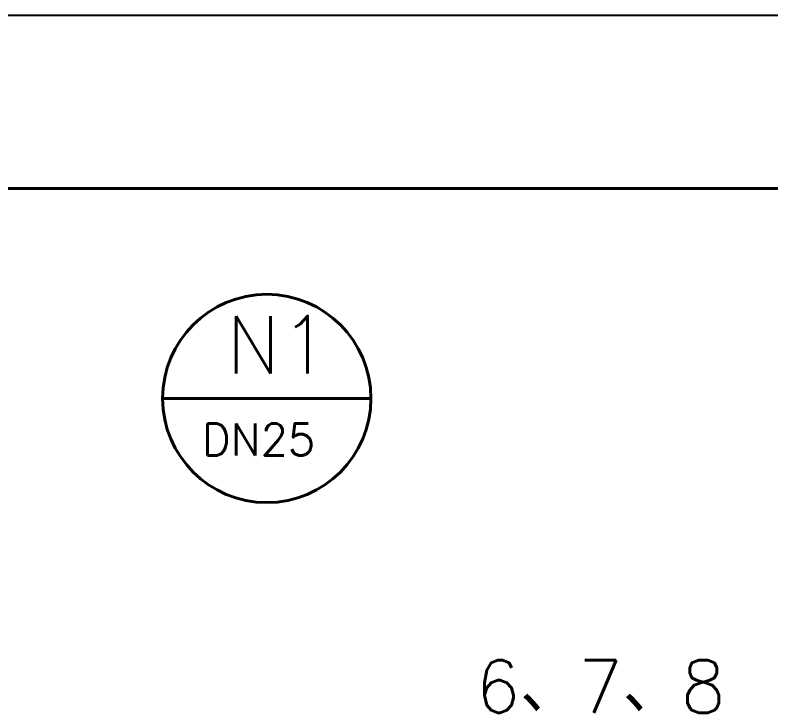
# Model space of a CAD drawing. Extents: x -11028 to 1475, y 2438 to 11279.
# Drawn here: x -8712 to -8064, y 10680 to 11279 of the extents above; entities that cross this region are included whole.
import ezdxf

# ---------------------------------------------------------------- set-up
doc = ezdxf.new("R2010")
doc.units = 0
doc.layers.add('1粗实线', color=3, linetype='CONTINUOUS', lineweight=40)
doc.layers.add('2细实线', color=7, linetype='CONTINUOUS', lineweight=25)
doc.styles.add('ST3', font='txt.shx', dxfattribs={"height": 45, "bigfont": 'intecad.shx'})

msp = doc.modelspace()

# ---------------------------------------------------------------- linework, layer by layer
at = {"layer": '1粗实线', "linetype": 'ByBlock'}
msp.add_line((1308.87889, 11130.45115), (-10655.65875, 11130.45115), dxfattribs=at)
at = {"layer": '1粗实线'}
msp.add_line((-8585.54806, 10950.26521), (-8406.82955, 10950.26521), dxfattribs=at)
msp.add_circle((-8496.18881, 10950.26521), 89.35925, dxfattribs=at)
at = {"layer": '2细实线'}
msp.add_lwpolyline([(-11027.77137, 2437.9004), (-11027.77137, 11279.29619), (1475.21258, 11279.29619), (1475.21258, 2437.9004)], close=True, dxfattribs=at)

# ---------------------------------------------------------------- texts
at = {"layer": '2细实线', "color": 7, "linetype": 'ByBlock', "style": 'ST3'}
for s, height, p in [('N1', 49.361626, (-8530.97078, 10971.57201)), ('DN25', 27.296477, (-8551.75879, 10901.40711))]:
    msp.add_text(s, height=height, dxfattribs=at).set_placement(p)
at = {"layer": '2细实线', "color": 7, "linetype": 'ByBlock', "insert": (-8102.42585, 10680.47787), "char_height": 45, "attachment_point": 9, "style": 'ST3'}
msp.add_mtext('6、7、8', dxfattribs=at)

doc.saveas('drawing.dxf')
